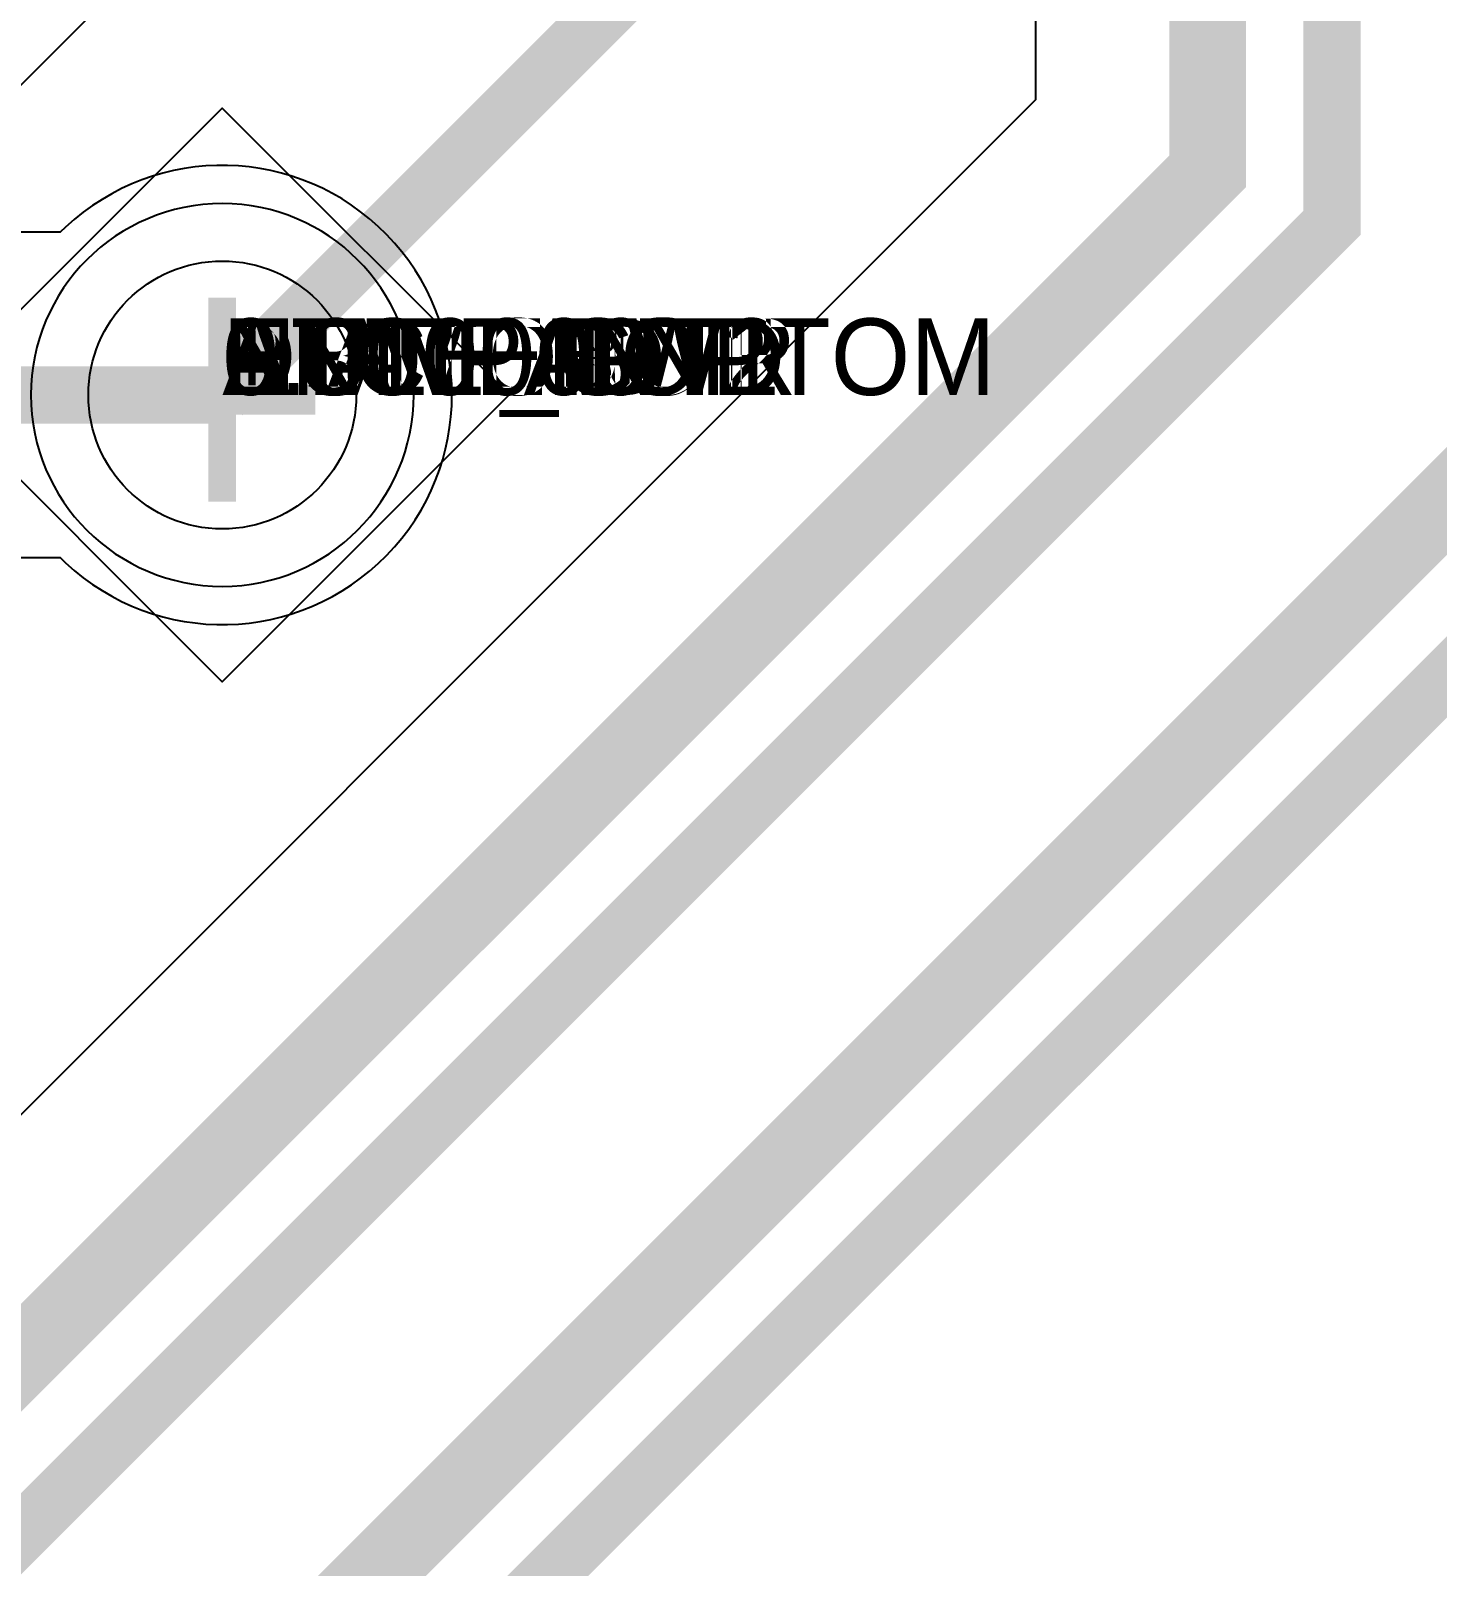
# Model space of a CAD drawing. Extents: x 0 to 323, y 0 to 320.
# Drawn here: x 89.849 to 93.525, y 49.189 to 53.202 of the extents above; entities that cross this region are included whole.
import ezdxf
from ezdxf.enums import TextEntityAlignment as Align

# ---------------------------------------------------------------- set-up
doc = ezdxf.new("R2010")
doc.units = 0
doc.header["$MEASUREMENT"] = 0
doc.layers.get('0').update_dxf_attribs({"linetype": 'CONTINUOUS'})
for name, color, linetype in [('CDN_FIGURES', 7, 'CONTINUOUS'), ('ETCH_BOTTOM', 7, 'CONTINUOUS'), ('ETCH_GND', 3, 'CONTINUOUS'), ('ETCH_INT1', 4, 'CONTINUOUS'), ('ETCH_INT2', 5, 'CONTINUOUS'), ('ETCH_PWR', 6, 'CONTINUOUS'), ('ETCH_TOP', 2, 'CONTINUOUS'), ('MANUFACTURING_NCLEGEND-1-6', 8, 'CONTINUOUS')]:
    doc.layers.add(name, color=color, linetype=linetype)

# ---------------------------------------------------------------- blocks, each defined once
blk = doc.blocks.new('PAD_INFO')
for tag in ['SHAPE_TYPE', 'PAD_HEIGHT', 'PAD_LAYER', 'PAD_TYPE', 'PAD_WIDTH']:
    blk.add_attdef(tag, (0, 0), '', height=0.2)
at = {"flags": 2}
blk.add_attdef('CDN_TYPE', (0, 0), '', height=0.2, dxfattribs=at)
blk = doc.blocks.new('DRILL_INFO')
at = {"flags": 2}
blk.add_attdef('CDN_TYPE', (0, 0), '', height=0.2, dxfattribs=at)
for tag in ['FSHAPE', 'FCHAR', 'DRILL_HEIGHT', 'DIAMETER', 'PLATED', 'DRILL_WIDTH']:
    blk.add_attdef(tag, (0, 0), '', height=0.2)
blk = doc.blocks.new('VIA0700X0300')
at = {"layer": 'ETCH_BOTTOM'}
blk.add_circle((0, 0), 0.35, dxfattribs=at)
at = {"layer": 'ETCH_GND'}
blk.add_circle((0, 0), 0.35, dxfattribs=at)
at = {"layer": 'ETCH_INT1'}
blk.add_circle((0, 0), 0.35, dxfattribs=at)
at = {"layer": 'ETCH_INT2'}
blk.add_circle((0, 0), 0.35, dxfattribs=at)
at = {"layer": 'ETCH_PWR'}
blk.add_circle((0, 0), 0.35, dxfattribs=at)
at = {"layer": 'ETCH_TOP'}
blk.add_circle((0, 0), 0.35, dxfattribs=at)
ref = blk.add_blockref('PAD_INFO', (0, 0))
ref.add_attrib('PAD_LAYER', 'ETCH_TOP', (0, 0), dxfattribs={"height": 0.2})
ref.add_attrib('SHAPE_TYPE', 'NULL', (0, 0), dxfattribs={"height": 0.2})
ref.add_attrib('PAD_TYPE', 'ANTIPAD', (0, 0), dxfattribs={"height": 0.2})
ref.add_attrib('PAD_WIDTH', '0.000000', (0, 0), dxfattribs={"height": 0.2})
ref.add_attrib('PAD_HEIGHT', '0.000000', (0, 0), dxfattribs={"height": 0.2})
ref = blk.add_blockref('PAD_INFO', (0, 0))
ref.add_attrib('PAD_LAYER', 'ETCH_GND', (0, 0), dxfattribs={"height": 0.2})
ref.add_attrib('SHAPE_TYPE', 'NULL', (0, 0), dxfattribs={"height": 0.2})
ref.add_attrib('PAD_TYPE', 'ANTIPAD', (0, 0), dxfattribs={"height": 0.2})
ref.add_attrib('PAD_WIDTH', '0.000000', (0, 0), dxfattribs={"height": 0.2})
ref.add_attrib('PAD_HEIGHT', '0.000000', (0, 0), dxfattribs={"height": 0.2})
ref = blk.add_blockref('PAD_INFO', (0, 0))
ref.add_attrib('PAD_LAYER', 'ETCH_INT1', (0, 0), dxfattribs={"height": 0.2})
ref.add_attrib('SHAPE_TYPE', 'NULL', (0, 0), dxfattribs={"height": 0.2})
ref.add_attrib('PAD_TYPE', 'ANTIPAD', (0, 0), dxfattribs={"height": 0.2})
ref.add_attrib('PAD_WIDTH', '0.000000', (0, 0), dxfattribs={"height": 0.2})
ref.add_attrib('PAD_HEIGHT', '0.000000', (0, 0), dxfattribs={"height": 0.2})
ref = blk.add_blockref('PAD_INFO', (0, 0))
ref.add_attrib('PAD_LAYER', 'ETCH_INT2', (0, 0), dxfattribs={"height": 0.2})
ref.add_attrib('SHAPE_TYPE', 'NULL', (0, 0), dxfattribs={"height": 0.2})
ref.add_attrib('PAD_TYPE', 'ANTIPAD', (0, 0), dxfattribs={"height": 0.2})
ref.add_attrib('PAD_WIDTH', '0.000000', (0, 0), dxfattribs={"height": 0.2})
ref.add_attrib('PAD_HEIGHT', '0.000000', (0, 0), dxfattribs={"height": 0.2})
ref = blk.add_blockref('PAD_INFO', (0, 0))
ref.add_attrib('PAD_LAYER', 'ETCH_PWR', (0, 0), dxfattribs={"height": 0.2})
ref.add_attrib('SHAPE_TYPE', 'NULL', (0, 0), dxfattribs={"height": 0.2})
ref.add_attrib('PAD_TYPE', 'ANTIPAD', (0, 0), dxfattribs={"height": 0.2})
ref.add_attrib('PAD_WIDTH', '0.000000', (0, 0), dxfattribs={"height": 0.2})
ref.add_attrib('PAD_HEIGHT', '0.000000', (0, 0), dxfattribs={"height": 0.2})
ref = blk.add_blockref('PAD_INFO', (0, 0))
ref.add_attrib('PAD_LAYER', 'ETCH_BOTTOM', (0, 0), dxfattribs={"height": 0.2})
ref.add_attrib('SHAPE_TYPE', 'NULL', (0, 0), dxfattribs={"height": 0.2})
ref.add_attrib('PAD_TYPE', 'ANTIPAD', (0, 0), dxfattribs={"height": 0.2})
ref.add_attrib('PAD_WIDTH', '0.000000', (0, 0), dxfattribs={"height": 0.2})
ref.add_attrib('PAD_HEIGHT', '0.000000', (0, 0), dxfattribs={"height": 0.2})
ref = blk.add_blockref('PAD_INFO', (0, 0))
ref.add_attrib('PAD_LAYER', 'ETCH_TOP', (0, 0), dxfattribs={"height": 0.2})
ref.add_attrib('SHAPE_TYPE', 'NULL', (0, 0), dxfattribs={"height": 0.2})
ref.add_attrib('PAD_TYPE', 'THERMAL', (0, 0), dxfattribs={"height": 0.2})
ref.add_attrib('PAD_WIDTH', '0.000000', (0, 0), dxfattribs={"height": 0.2})
ref.add_attrib('PAD_HEIGHT', '0.000000', (0, 0), dxfattribs={"height": 0.2})
ref = blk.add_blockref('PAD_INFO', (0, 0))
ref.add_attrib('PAD_LAYER', 'ETCH_GND', (0, 0), dxfattribs={"height": 0.2})
ref.add_attrib('SHAPE_TYPE', 'NULL', (0, 0), dxfattribs={"height": 0.2})
ref.add_attrib('PAD_TYPE', 'THERMAL', (0, 0), dxfattribs={"height": 0.2})
ref.add_attrib('PAD_WIDTH', '0.000000', (0, 0), dxfattribs={"height": 0.2})
ref.add_attrib('PAD_HEIGHT', '0.000000', (0, 0), dxfattribs={"height": 0.2})
ref = blk.add_blockref('PAD_INFO', (0, 0))
ref.add_attrib('PAD_LAYER', 'ETCH_INT1', (0, 0), dxfattribs={"height": 0.2})
ref.add_attrib('SHAPE_TYPE', 'NULL', (0, 0), dxfattribs={"height": 0.2})
ref.add_attrib('PAD_TYPE', 'THERMAL', (0, 0), dxfattribs={"height": 0.2})
ref.add_attrib('PAD_WIDTH', '0.000000', (0, 0), dxfattribs={"height": 0.2})
ref.add_attrib('PAD_HEIGHT', '0.000000', (0, 0), dxfattribs={"height": 0.2})
ref = blk.add_blockref('PAD_INFO', (0, 0))
ref.add_attrib('PAD_LAYER', 'ETCH_INT2', (0, 0), dxfattribs={"height": 0.2})
ref.add_attrib('SHAPE_TYPE', 'NULL', (0, 0), dxfattribs={"height": 0.2})
ref.add_attrib('PAD_TYPE', 'THERMAL', (0, 0), dxfattribs={"height": 0.2})
ref.add_attrib('PAD_WIDTH', '0.000000', (0, 0), dxfattribs={"height": 0.2})
ref.add_attrib('PAD_HEIGHT', '0.000000', (0, 0), dxfattribs={"height": 0.2})
ref = blk.add_blockref('PAD_INFO', (0, 0))
ref.add_attrib('PAD_LAYER', 'ETCH_PWR', (0, 0), dxfattribs={"height": 0.2})
ref.add_attrib('SHAPE_TYPE', 'NULL', (0, 0), dxfattribs={"height": 0.2})
ref.add_attrib('PAD_TYPE', 'THERMAL', (0, 0), dxfattribs={"height": 0.2})
ref.add_attrib('PAD_WIDTH', '0.000000', (0, 0), dxfattribs={"height": 0.2})
ref.add_attrib('PAD_HEIGHT', '0.000000', (0, 0), dxfattribs={"height": 0.2})
ref = blk.add_blockref('PAD_INFO', (0, 0))
ref.add_attrib('PAD_LAYER', 'ETCH_BOTTOM', (0, 0), dxfattribs={"height": 0.2})
ref.add_attrib('SHAPE_TYPE', 'NULL', (0, 0), dxfattribs={"height": 0.2})
ref.add_attrib('PAD_TYPE', 'THERMAL', (0, 0), dxfattribs={"height": 0.2})
ref.add_attrib('PAD_WIDTH', '0.000000', (0, 0), dxfattribs={"height": 0.2})
ref.add_attrib('PAD_HEIGHT', '0.000000', (0, 0), dxfattribs={"height": 0.2})
ref = blk.add_blockref('PAD_INFO', (0, 0))
ref.add_attrib('PAD_LAYER', 'ETCH_TOP', (0, 0), dxfattribs={"height": 0.2})
ref.add_attrib('SHAPE_TYPE', 'CIRCLE', (0, 0), dxfattribs={"height": 0.2})
ref.add_attrib('PAD_TYPE', 'REGULAR', (0, 0), dxfattribs={"height": 0.2})
ref.add_attrib('PAD_WIDTH', '0.700000', (0, 0), dxfattribs={"height": 0.2})
ref.add_attrib('PAD_HEIGHT', '0.700000', (0, 0), dxfattribs={"height": 0.2})
ref = blk.add_blockref('PAD_INFO', (0, 0))
ref.add_attrib('PAD_LAYER', 'ETCH_GND', (0, 0), dxfattribs={"height": 0.2})
ref.add_attrib('SHAPE_TYPE', 'CIRCLE', (0, 0), dxfattribs={"height": 0.2})
ref.add_attrib('PAD_TYPE', 'REGULAR', (0, 0), dxfattribs={"height": 0.2})
ref.add_attrib('PAD_WIDTH', '0.700000', (0, 0), dxfattribs={"height": 0.2})
ref.add_attrib('PAD_HEIGHT', '0.700000', (0, 0), dxfattribs={"height": 0.2})
ref = blk.add_blockref('PAD_INFO', (0, 0))
ref.add_attrib('PAD_LAYER', 'ETCH_INT1', (0, 0), dxfattribs={"height": 0.2})
ref.add_attrib('SHAPE_TYPE', 'CIRCLE', (0, 0), dxfattribs={"height": 0.2})
ref.add_attrib('PAD_TYPE', 'REGULAR', (0, 0), dxfattribs={"height": 0.2})
ref.add_attrib('PAD_WIDTH', '0.700000', (0, 0), dxfattribs={"height": 0.2})
ref.add_attrib('PAD_HEIGHT', '0.700000', (0, 0), dxfattribs={"height": 0.2})
ref = blk.add_blockref('PAD_INFO', (0, 0))
ref.add_attrib('PAD_LAYER', 'ETCH_INT2', (0, 0), dxfattribs={"height": 0.2})
ref.add_attrib('SHAPE_TYPE', 'CIRCLE', (0, 0), dxfattribs={"height": 0.2})
ref.add_attrib('PAD_TYPE', 'REGULAR', (0, 0), dxfattribs={"height": 0.2})
ref.add_attrib('PAD_WIDTH', '0.700000', (0, 0), dxfattribs={"height": 0.2})
ref.add_attrib('PAD_HEIGHT', '0.700000', (0, 0), dxfattribs={"height": 0.2})
ref = blk.add_blockref('PAD_INFO', (0, 0))
ref.add_attrib('PAD_LAYER', 'ETCH_PWR', (0, 0), dxfattribs={"height": 0.2})
ref.add_attrib('SHAPE_TYPE', 'CIRCLE', (0, 0), dxfattribs={"height": 0.2})
ref.add_attrib('PAD_TYPE', 'REGULAR', (0, 0), dxfattribs={"height": 0.2})
ref.add_attrib('PAD_WIDTH', '0.700000', (0, 0), dxfattribs={"height": 0.2})
ref.add_attrib('PAD_HEIGHT', '0.700000', (0, 0), dxfattribs={"height": 0.2})
ref = blk.add_blockref('PAD_INFO', (0, 0))
ref.add_attrib('PAD_LAYER', 'ETCH_BOTTOM', (0, 0), dxfattribs={"height": 0.2})
ref.add_attrib('SHAPE_TYPE', 'CIRCLE', (0, 0), dxfattribs={"height": 0.2})
ref.add_attrib('PAD_TYPE', 'REGULAR', (0, 0), dxfattribs={"height": 0.2})
ref.add_attrib('PAD_WIDTH', '0.700000', (0, 0), dxfattribs={"height": 0.2})
ref.add_attrib('PAD_HEIGHT', '0.700000', (0, 0), dxfattribs={"height": 0.2})
ref = blk.add_blockref('DRILL_INFO', (0, 0))
ref.add_attrib('DIAMETER', '0.300000', (0, 0), dxfattribs={"height": 0.2})
ref.add_attrib('PLATED', 'PLATED', (0, 0), dxfattribs={"height": 0.2})
ref.add_attrib('FSHAPE', 'DIAMOND', (0, 0), dxfattribs={"height": 0.2})
ref.add_attrib('FCHAR', '+', (0, 0), dxfattribs={"height": 0.2})
ref.add_attrib('DRILL_WIDTH', '1.500000', (0, 0), dxfattribs={"height": 0.2})
ref.add_attrib('DRILL_HEIGHT', '1.500000', (0, 0), dxfattribs={"height": 0.2})
for tag in ['CDN_TYPE', 'PIN']:
    blk.add_attdef(tag, (0, 0), '', height=0.2)
at = {"flags": 2}
for tag in ['PSTKNAME', 'BBV']:
    blk.add_attdef(tag, (0, 0), '', height=0.2, dxfattribs=at)
blk = doc.blocks.new('FIGURE_DIAMOND')
at = {"layer": 'CDN_FIGURES'}
blk.add_lwpolyline([(-0.5, 0), (0, 0.5), (0.5, 0), (0, -0.5)], close=True, dxfattribs=at)

msp = doc.modelspace()

# ---------------------------------------------------------------- linework, layer by layer
at = {"layer": 'ETCH_BOTTOM'}
for points, format in [([(104.05, 83.05, 0.2, 0.2, 0), (102.3486, 83.05, 0.2, 0.2, 0), (95.1486, 75.85, 0.2, 0.2, 0), (93.9014, 75.85, 0.2, 0.2, 0), (93.55, 75.4986, 0.2, 0.2, 0), (93.55, 63.9874, 0.2, 0.2, 0), (94.4, 63.1374, 0.2, 0.2, 0), (94.4, 61.5626, 0.2, 0.2, 0), (94.1, 61.2626, 0.2, 0.2, 0), (94.1, 52.5229, 0.2, 0.2, 0), (90.2, 48.6229, 0.2, 0.2, 0), (90.2, 47.877, 0.2, 0.2, 0), (90.55, 47.527, 0.2, 0.2, 0), (90.55, 43.2014, 0.2, 0.2, 0), (85.3706, 38.022, 0.2, 0.2, 0), (77.9266, 38.022, 0.2, 0.2, 0), (74.8986, 41.05, 0.2, 0.2, 0), (57.05, 41.05, 0.2, 0.2, 0), (56.45, 40.45, 0.2, 0.2, 0)], "xyseb"), ([(90.1, 82.1, 0.15, 0.15, 0), (93.225, 78.975, 0.15, 0.15, 0), (93.225, 63.8527, 0.15, 0.15, 0), (94.075, 63.0027, 0.15, 0.15, 0), (94.075, 61.6973, 0.15, 0.15, 0), (93.25, 60.8723, 0.15, 0.15, 0), (93.25, 52.7, 0.15, 0.15, 0), (89.375, 48.825, 0.15, 0.15, 0), (89.375, 44.083, 0.15, 0.15, 0), (86.746, 41.454, 0.15, 0.15, 0)], "xyseb"), ([(57.15, 39.15, 0.2, 0.2, 0), (56.9014, 39.15, 0.2, 0.2, 0), (55.85, 40.2014, 0.2, 0.2, 0), (55.85, 40.6986, 0.2, 0.2, 0), (56.5514, 41.4, 0.2, 0.2, 0), (75.0436, 41.4, 0.2, 0.2, 0), (78.0716, 38.372, 0.2, 0.2, 0), (82.8766, 38.372, 0.2, 0.2, 0), (86.146, 41.6414, 0.2, 0.2, 0), (86.146, 41.7026, 0.2, 0.2, 0), (86.4974, 42.054, 0.2, 0.2, 0), (86.8526, 42.054, 0.2, 0.2, 0), (89.05, 44.2514, 0.2, 0.2, 0), (89.05, 48.9597, 0.2, 0.2, 0), (92.925, 52.8347, 0.2, 0.2, 0), (92.925, 61.007, 0.2, 0.2, 0), (93.75, 61.832, 0.2, 0.2, 0), (93.75, 62.868, 0.2, 0.2, 0), (91.8, 64.818, 0.2, 0.2, 0), (91.8, 67.3486, 0.2, 0.2, 0), (92.4, 67.9486, 0.2, 0.2, 0), (92.4, 76.95, 0.2, 0.2, 0)], "xyseb"), ([(95.4, 61.35, 0.15, 0.15, 0), (94.425, 60.375, 0.15, 0.15, 0), (94.425, 52.3882, 0.15, 0.15, 0), (90.525, 48.4882, 0.15, 0.15, 0), (90.525, 48.0117, 0.15, 0.15, 0), (91.625, 46.9117, 0.15, 0.15, 0), (91.625, 39.9617, 0.15, 0.15, 0), (91.4, 39.7367, 0.15, 0.15, 0), (91.4, 34.5, 0.15, 0.15, 0)], "xyseb"), ([(92.4749, 57.1436), (92.4749, 53.0211), (88.8732, 49.4194, -0.668179), (88.7001, 49.4911), (88.7001, 51.1001), (86.8822, 51.1001), (86.8708, 51.1352, 0.315525), (86.3207, 51.5497), (86.3008, 51.5504), (85.1011, 52.7501), (81.0961, 52.7501, -0.668179)], "xyb"), ([(81.2051, 53.1039), (85.4448, 53.1039), (86.0996, 52.4492), (86.1003, 52.4293, 0.643496), (87.1094, 52.0113), (87.124, 52.0249), (87.149, 52.0249, -0.403274), (87.2503, 51.9273, 0.642319), (88.2594, 51.5113), (88.274, 51.5249), (89.05, 51.5249, 0.198912), (89.3506, 51.6494), (89.5261, 51.8249), (89.926, 51.8249), (89.9406, 51.8113, 2.301014), (89.9406, 52.6887), (89.926, 52.6751), (89.7751, 52.6751), (89.7751, 53.0106), (91.2501, 54.4856)], "xyb"), ([(89.35, 52.25, 0.15, 0.15, 0), (90.35, 52.25, 0.15, 0.15, 0)], "xyseb")]:
    msp.add_lwpolyline(points, format=format, dxfattribs=at)
at = {"layer": 'ETCH_GND'}
msp.add_lwpolyline([(90.8501, 52.25, 1), (89.8499, 52.25, 1)], format="xyb", close=True, dxfattribs=at)
at = {"layer": 'ETCH_INT1'}
msp.add_lwpolyline([(90.8501, 52.25, 1), (89.8499, 52.25, 1)], format="xyb", close=True, dxfattribs=at)
at = {"layer": 'ETCH_INT2'}
msp.add_lwpolyline([(90.35, 52.7501, 1), (90.35, 51.7499, 1)], format="xyb", close=True, dxfattribs=at)
at = {"layer": 'ETCH_PWR'}
msp.add_lwpolyline([(90.8501, 52.25, 1), (89.8499, 52.25, 1)], format="xyb", close=True, dxfattribs=at)
at = {"layer": 'ETCH_TOP'}
msp.add_lwpolyline([(90.35, 52.25, 0.15, 0.15, 0), (93.75, 55.65, 0.15, 0.15, 0), (93.75, 58.2, 0.15, 0.15, 0), (95.9, 60.35, 0.15, 0.15, 0), (97.45, 60.35, 0.15, 0.15, 0)], format="xyseb", dxfattribs=at)

# ---------------------------------------------------------------- block references
msp.add_blockref('VIA0700X0300', (90.35, 52.25), dxfattribs=at)
at = {"layer": 'MANUFACTURING_NCLEGEND-1-6', "xscale": 1.5, "yscale": 1.5}
msp.add_blockref('FIGURE_DIAMOND', (90.35, 52.25), dxfattribs=at)

# ---------------------------------------------------------------- texts
at = {"layer": 'MANUFACTURING_NCLEGEND-1-6'}
msp.add_text('+', height=0.75, dxfattribs=at).set_placement((90.35, 52.25), align=Align.MIDDLE_CENTER)

doc.saveas('drawing.dxf')
